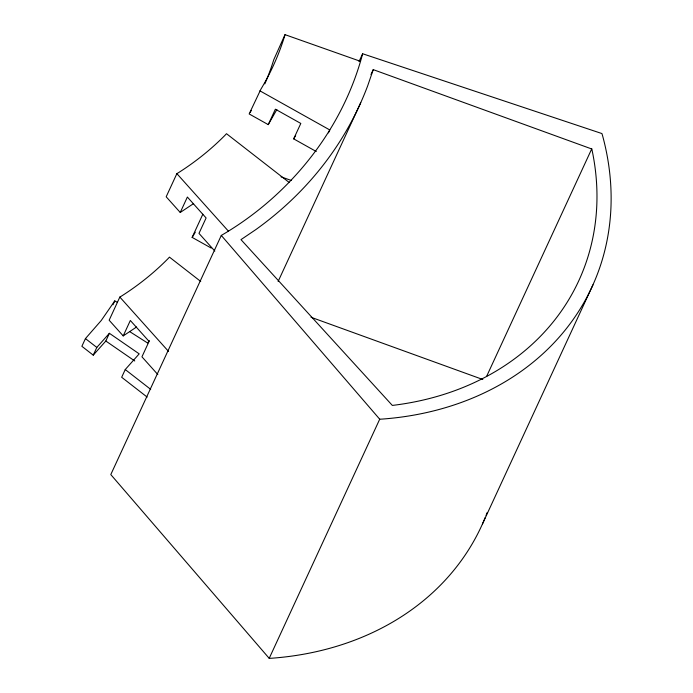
<?xml version="1.0" encoding="UTF-8"?>
<svg xmlns="http://www.w3.org/2000/svg" width="693" height="693" viewBox="0 0 693 693"><rect width="100%" height="100%" fill="white"/><g stroke="black" fill="none" stroke-linecap="round" stroke-linejoin="round"><path stroke-width="1.04" d="M360.533 61.348L285.005 34.65L284.494 36.512A362.041 294.378 24.8 0 1 260.906 89.18L249.168 113.955L268.243 124.627L276.862 109.529M221.292 235.429L379.712 419.204L382.138 419.083A309.485 251.646 24.8 0 0 602.581 135.724L601.931 133.558L362.638 53.751C342.507 130.171 289.25 195.902 221.292 235.429L110.793 474.575L269.205 658.35L271.63 658.229A309.485 251.646 24.8 0 0 485.282 517.35M373.241 69.629L367.68 85.828A456.93 371.535 24.8 0 1 255.838 229.591L240.982 239.631L392.333 405.422A294.889 239.778 24.8 0 0 591.822 149.004L373.241 69.629L370.98 74.532M117.498 302.417L114.769 300.892L101.247 320.495L85.438 338.591L81.878 346.301L93.243 355.154L105.821 341.017L109.39 333.298L139.198 353.863L125.242 369.551L121.673 377.269L147.141 397.08M112.985 304.747L114.769 300.892M200.736 281.462L169.456 257.129L168.122 258.567A362.041 294.378 24.8 0 1 121.587 296.024L119.837 297.072L109.147 320.218L123.207 335.906L136.582 327.001M289.042 182.363L226.49 133.697L225.156 135.135A362.041 294.378 24.8 0 1 178.621 172.592L176.871 173.64L166.181 196.786L180.241 212.474L193.616 203.569M93.243 355.154L96.812 347.436L109.39 333.298M123.207 335.906L130.336 320.478L149.073 341.389L141.944 356.817L157.805 374.515M180.241 212.474L187.37 197.046L206.107 217.957L198.978 233.385L214.839 251.083M285.005 34.65L273.796 59.659A362.041 294.378 24.8 0 1 264.839 83.879M211.209 248.059L192.134 237.387L202.824 214.241M268.243 124.627L275.372 109.199L300.805 123.441L293.676 138.869L316.285 151.524M359.017 61.59L362.638 53.751M328.465 132.857L329.807 129.963L259.858 90.809M278.118 281.479L360.732 102.694M269.205 658.35L379.712 419.204M486.642 376.308L591.77 148.796M482.458 523.977L592.957 284.832M295.668 135.585L293.676 138.869M192.134 237.387L193.174 235.759A362.041 294.378 24.8 0 0 195.279 232.198M149.402 340.609L147.635 343.018L129.608 331.549M281.046 176.836L291.251 180.449M311.027 317.264L482.804 379.495M105.821 341.017L134.754 360.975M85.438 338.591L96.812 347.436M125.242 369.551L150.702 389.362M176.871 173.64L228.413 231.159M119.837 297.072L168.52 351.394M487.162 512.551A309.485 251.646 24.8 0 1 486.053 515.436M251.273 110.551A362.041 294.378 24.8 0 1 250.208 112.327"/></g></svg>
